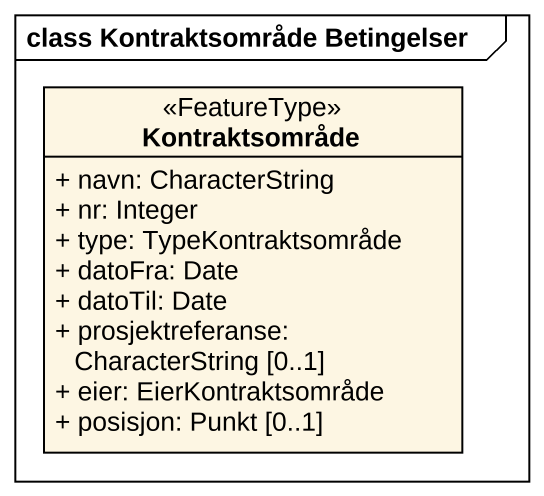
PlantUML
@startuml
mainframe class Kontraktsområde Betingelser
hide circle
hide empty members
skinparam classAttributeIconSize 0
class Kontraktsområde <<FeatureType>> {
  + navn: CharacterString
  + nr: Integer
  + type: TypeKontraktsområde
  + datoFra: Date
  + datoTil: Date
  + prosjektreferanse: CharacterString [0..1]
  + eier: EierKontraktsområde
  + posisjon: Punkt [0..1]
}
@enduml
